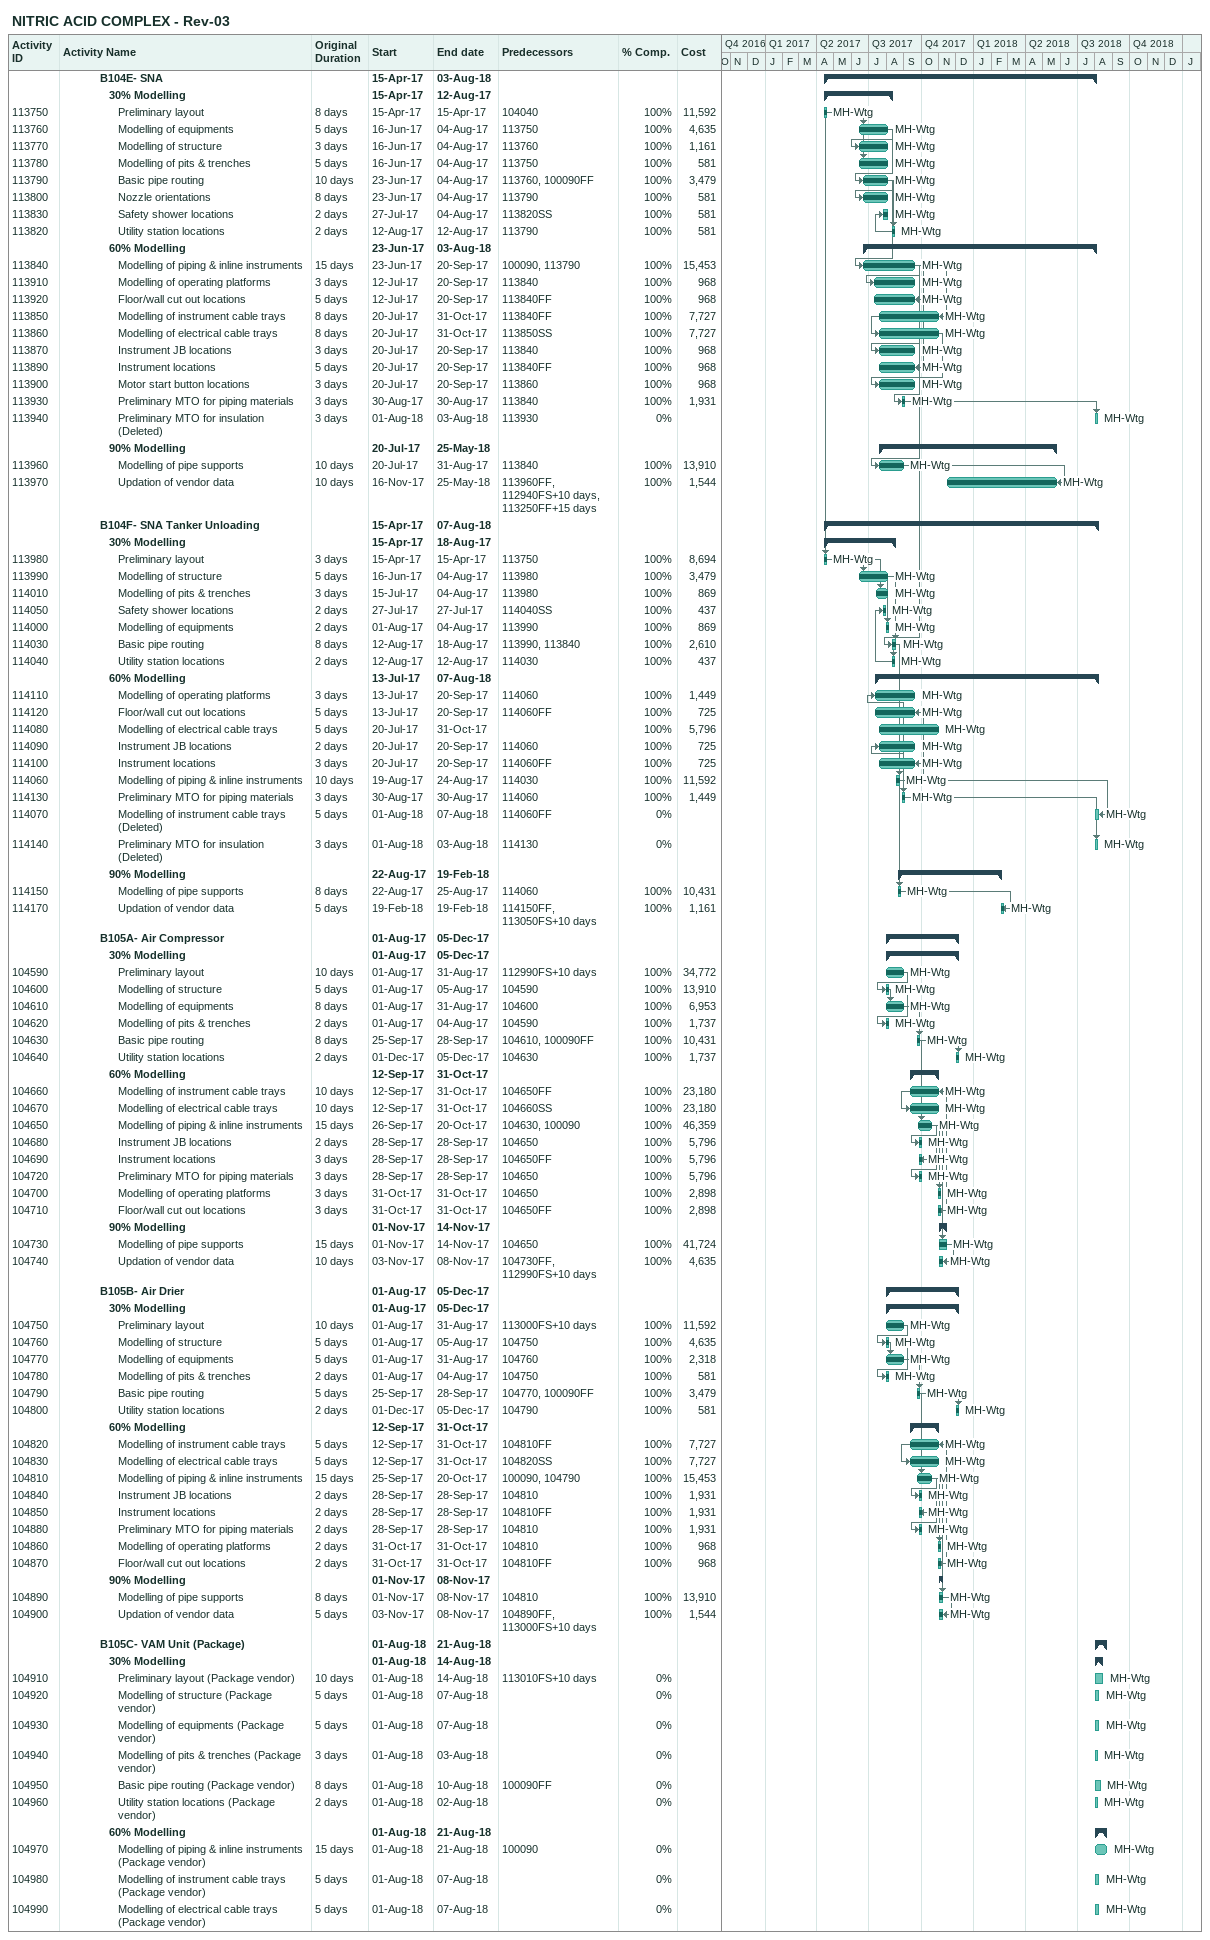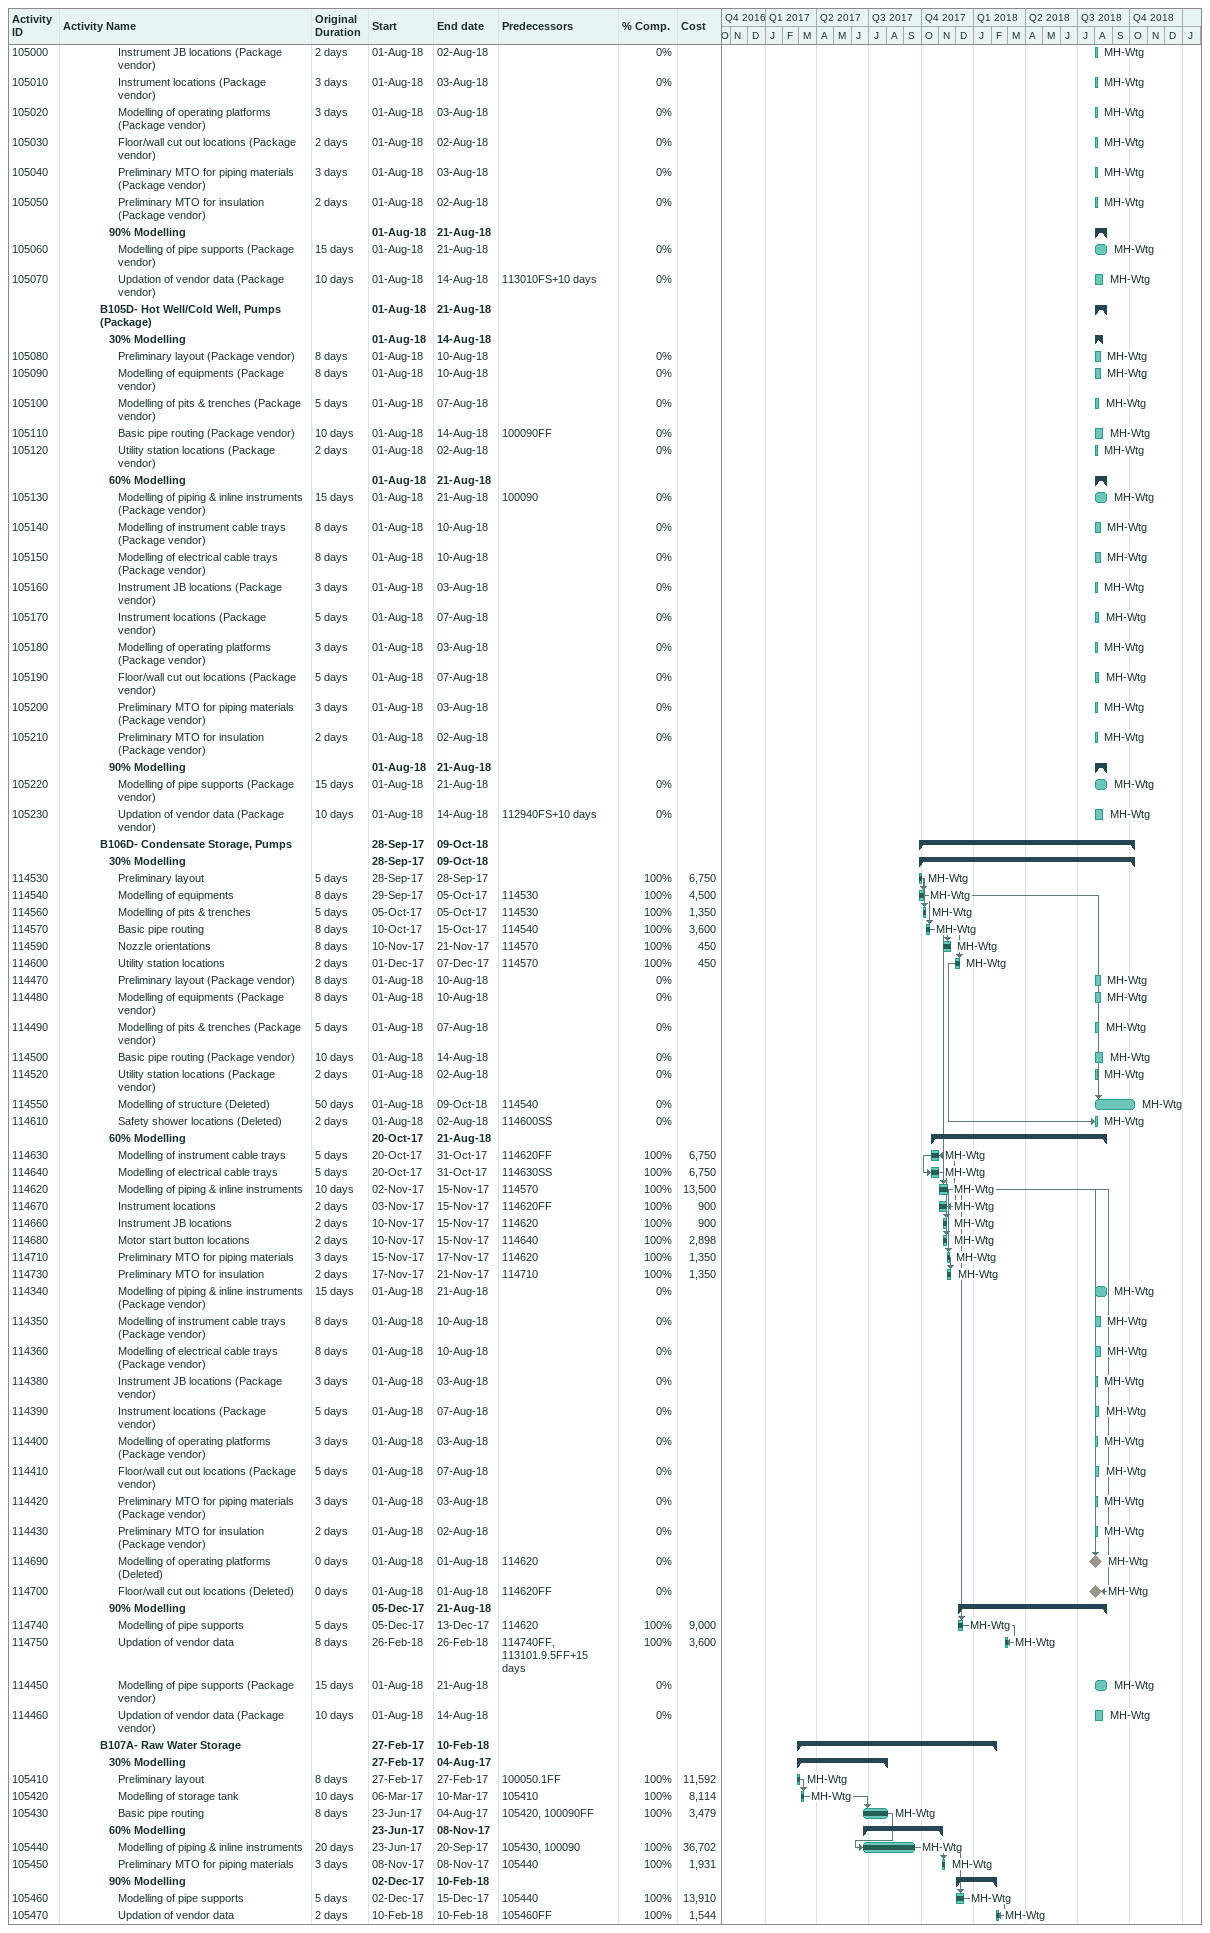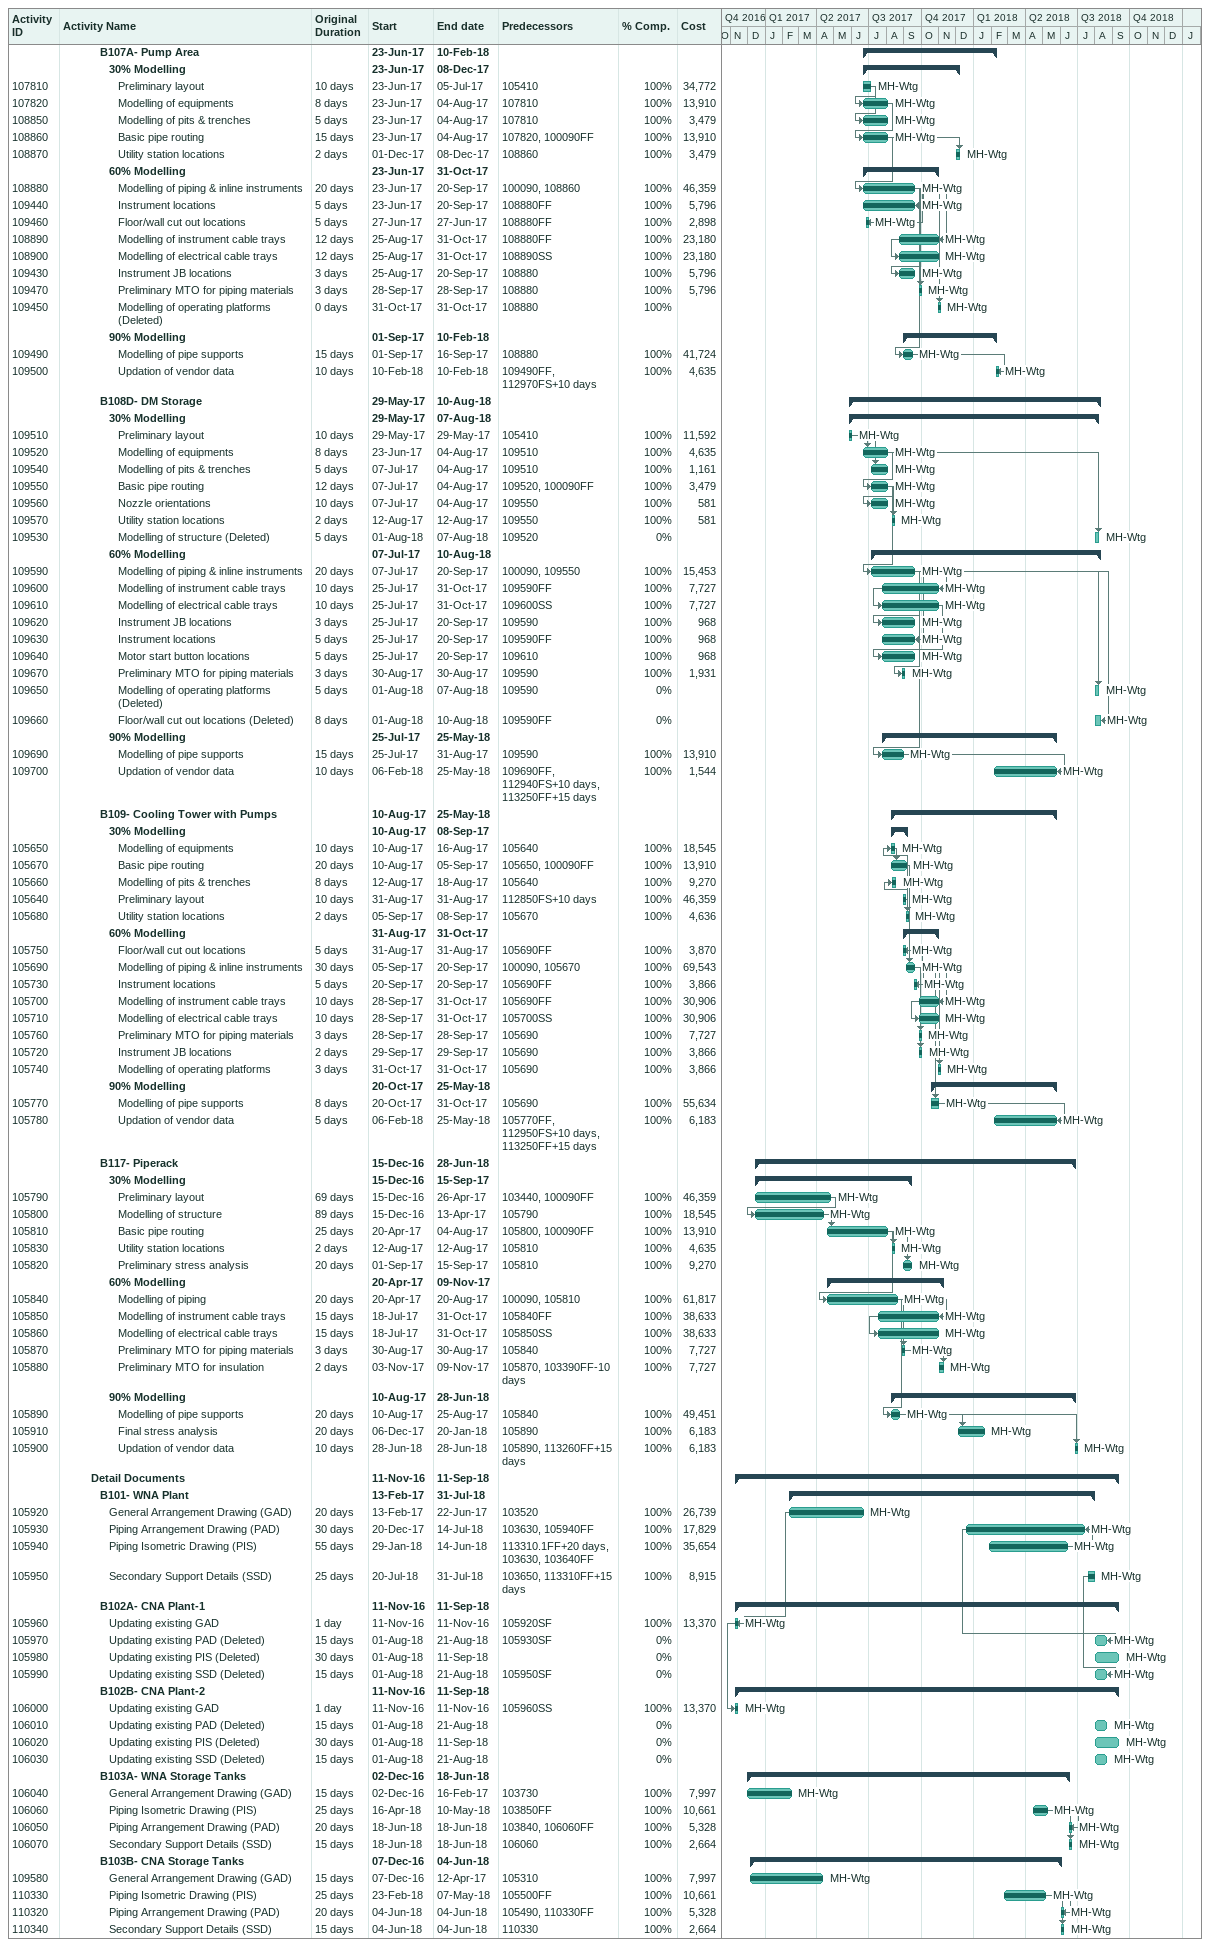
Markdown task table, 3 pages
NITRIC ACID COMPLEX - Rev-03

| ID | Level | Task | Original duration | Start | Finish | Predecessors | Resources | % complete | Cost |
|---|---|---|---|---|---|---|---|---|---|
|  | 5 | **B104E- SNA** |  | 2017-04-15 | 2018-08-03 |  |  |  |  |
|  | 6 | **30% Modelling** |  | 2017-04-15 | 2017-08-12 |  |  |  |  |
| 113750 | 7 | Preliminary layout | 8d | 2017-04-15 | 2017-04-15 | 104040 | MH-Wtg | 100 | 11592 |
| 113760 | 7 | Modelling of equipments | 5d | 2017-06-16 | 2017-08-04 | 113750 | MH-Wtg | 100 | 4635 |
| 113770 | 7 | Modelling of structure | 3d | 2017-06-16 | 2017-08-04 | 113760 | MH-Wtg | 100 | 1161 |
| 113780 | 7 | Modelling of pits & trenches | 5d | 2017-06-16 | 2017-08-04 | 113750 | MH-Wtg | 100 | 581 |
| 113790 | 7 | Basic pipe routing | 10d | 2017-06-23 | 2017-08-04 | 113760, 100090FF | MH-Wtg | 100 | 3479 |
| 113800 | 7 | Nozzle orientations | 8d | 2017-06-23 | 2017-08-04 | 113790 | MH-Wtg | 100 | 581 |
| 113830 | 7 | Safety shower locations | 2d | 2017-07-27 | 2017-08-04 | 113820SS | MH-Wtg | 100 | 581 |
| 113820 | 7 | Utility station locations | 2d | 2017-08-12 | 2017-08-12 | 113790 | MH-Wtg | 100 | 581 |
|  | 6 | **60% Modelling** |  | 2017-06-23 | 2018-08-03 |  |  |  |  |
| 113840 | 7 | Modelling of piping & inline instruments | 15d | 2017-06-23 | 2017-09-20 | 100090, 113790 | MH-Wtg | 100 | 15453 |
| 113910 | 7 | Modelling of operating platforms | 3d | 2017-07-12 | 2017-09-20 | 113840 | MH-Wtg | 100 | 968 |
| 113920 | 7 | Floor/wall cut out locations | 5d | 2017-07-12 | 2017-09-20 | 113840FF | MH-Wtg | 100 | 968 |
| 113850 | 7 | Modelling of instrument cable trays | 8d | 2017-07-20 | 2017-10-31 | 113840FF | MH-Wtg | 100 | 7727 |
| 113860 | 7 | Modelling of electrical cable trays | 8d | 2017-07-20 | 2017-10-31 | 113850SS | MH-Wtg | 100 | 7727 |
| 113870 | 7 | Instrument JB locations | 3d | 2017-07-20 | 2017-09-20 | 113840 | MH-Wtg | 100 | 968 |
| 113890 | 7 | Instrument locations | 5d | 2017-07-20 | 2017-09-20 | 113840FF | MH-Wtg | 100 | 968 |
| 113900 | 7 | Motor start button locations | 3d | 2017-07-20 | 2017-09-20 | 113860 | MH-Wtg | 100 | 968 |
| 113930 | 7 | Preliminary MTO for piping materials | 3d | 2017-08-30 | 2017-08-30 | 113840 | MH-Wtg | 100 | 1931 |
| 113940 | 7 | Preliminary MTO for insulation (Deleted) | 3d | 2018-08-01 | 2018-08-03 | 113930 | MH-Wtg | 0 |  |
|  | 6 | **90% Modelling** |  | 2017-07-20 | 2018-05-25 |  |  |  |  |
| 113960 | 7 | Modelling of pipe supports | 10d | 2017-07-20 | 2017-08-31 | 113840 | MH-Wtg | 100 | 13910 |
| 113970 | 7 | Updation of vendor data | 10d | 2017-11-16 | 2018-05-25 | 113960FF, 112940FS+10d, 113250FF+15d | MH-Wtg | 100 | 1544 |
|  | 5 | **B104F- SNA Tanker Unloading** |  | 2017-04-15 | 2018-08-07 |  |  |  |  |
|  | 6 | **30% Modelling** |  | 2017-04-15 | 2017-08-18 |  |  |  |  |
| 113980 | 7 | Preliminary layout | 3d | 2017-04-15 | 2017-04-15 | 113750 | MH-Wtg | 100 | 8694 |
| 113990 | 7 | Modelling of structure | 5d | 2017-06-16 | 2017-08-04 | 113980 | MH-Wtg | 100 | 3479 |
| 114010 | 7 | Modelling of pits & trenches | 3d | 2017-07-15 | 2017-08-04 | 113980 | MH-Wtg | 100 | 869 |
| 114050 | 7 | Safety shower locations | 2d | 2017-07-27 | 2017-07-27 | 114040SS | MH-Wtg | 100 | 437 |
| 114000 | 7 | Modelling of equipments | 2d | 2017-08-01 | 2017-08-04 | 113990 | MH-Wtg | 100 | 869 |
| 114030 | 7 | Basic pipe routing | 8d | 2017-08-12 | 2017-08-18 | 113990, 113840 | MH-Wtg | 100 | 2610 |
| 114040 | 7 | Utility station locations | 2d | 2017-08-12 | 2017-08-12 | 114030 | MH-Wtg | 100 | 437 |
|  | 6 | **60% Modelling** |  | 2017-07-13 | 2018-08-07 |  |  |  |  |
| 114110 | 7 | Modelling of operating platforms | 3d | 2017-07-13 | 2017-09-20 | 114060 | MH-Wtg | 100 | 1449 |
| 114120 | 7 | Floor/wall cut out locations | 5d | 2017-07-13 | 2017-09-20 | 114060FF | MH-Wtg | 100 | 725 |
| 114080 | 7 | Modelling of electrical cable trays | 5d | 2017-07-20 | 2017-10-31 |  | MH-Wtg | 100 | 5796 |
| 114090 | 7 | Instrument JB locations | 2d | 2017-07-20 | 2017-09-20 | 114060 | MH-Wtg | 100 | 725 |
| 114100 | 7 | Instrument locations | 3d | 2017-07-20 | 2017-09-20 | 114060FF | MH-Wtg | 100 | 725 |
| 114060 | 7 | Modelling of piping & inline instruments | 10d | 2017-08-19 | 2017-08-24 | 114030 | MH-Wtg | 100 | 11592 |
| 114130 | 7 | Preliminary MTO for piping materials | 3d | 2017-08-30 | 2017-08-30 | 114060 | MH-Wtg | 100 | 1449 |
| 114070 | 7 | Modelling of instrument cable trays (Deleted) | 5d | 2018-08-01 | 2018-08-07 | 114060FF | MH-Wtg | 0 |  |
| 114140 | 7 | Preliminary MTO for insulation (Deleted) | 3d | 2018-08-01 | 2018-08-03 | 114130 | MH-Wtg | 0 |  |
|  | 6 | **90% Modelling** |  | 2017-08-22 | 2018-02-19 |  |  |  |  |
| 114150 | 7 | Modelling of pipe supports | 8d | 2017-08-22 | 2017-08-25 | 114060 | MH-Wtg | 100 | 10431 |
| 114170 | 7 | Updation of vendor data | 5d | 2018-02-19 | 2018-02-19 | 114150FF, 113050FS+10d | MH-Wtg | 100 | 1161 |
|  | 5 | **B105A- Air Compressor** |  | 2017-08-01 | 2017-12-05 |  |  |  |  |
|  | 6 | **30% Modelling** |  | 2017-08-01 | 2017-12-05 |  |  |  |  |
| 104590 | 7 | Preliminary layout | 10d | 2017-08-01 | 2017-08-31 | 112990FS+10d | MH-Wtg | 100 | 34772 |
| 104600 | 7 | Modelling of structure | 5d | 2017-08-01 | 2017-08-05 | 104590 | MH-Wtg | 100 | 13910 |
| 104610 | 7 | Modelling of equipments | 8d | 2017-08-01 | 2017-08-31 | 104600 | MH-Wtg | 100 | 6953 |
| 104620 | 7 | Modelling of pits & trenches | 2d | 2017-08-01 | 2017-08-04 | 104590 | MH-Wtg | 100 | 1737 |
| 104630 | 7 | Basic pipe routing | 8d | 2017-09-25 | 2017-09-28 | 104610, 100090FF | MH-Wtg | 100 | 10431 |
| 104640 | 7 | Utility station locations | 2d | 2017-12-01 | 2017-12-05 | 104630 | MH-Wtg | 100 | 1737 |
|  | 6 | **60% Modelling** |  | 2017-09-12 | 2017-10-31 |  |  |  |  |
| 104660 | 7 | Modelling of instrument cable trays | 10d | 2017-09-12 | 2017-10-31 | 104650FF | MH-Wtg | 100 | 23180 |
| 104670 | 7 | Modelling of electrical cable trays | 10d | 2017-09-12 | 2017-10-31 | 104660SS | MH-Wtg | 100 | 23180 |
| 104650 | 7 | Modelling of piping & inline instruments | 15d | 2017-09-26 | 2017-10-20 | 104630, 100090 | MH-Wtg | 100 | 46359 |
| 104680 | 7 | Instrument JB locations | 2d | 2017-09-28 | 2017-09-28 | 104650 | MH-Wtg | 100 | 5796 |
| 104690 | 7 | Instrument locations | 3d | 2017-09-28 | 2017-09-28 | 104650FF | MH-Wtg | 100 | 5796 |
| 104720 | 7 | Preliminary MTO for piping materials | 3d | 2017-09-28 | 2017-09-28 | 104650 | MH-Wtg | 100 | 5796 |
| 104700 | 7 | Modelling of operating platforms | 3d | 2017-10-31 | 2017-10-31 | 104650 | MH-Wtg | 100 | 2898 |
| 104710 | 7 | Floor/wall cut out locations | 3d | 2017-10-31 | 2017-10-31 | 104650FF | MH-Wtg | 100 | 2898 |
|  | 6 | **90% Modelling** |  | 2017-11-01 | 2017-11-14 |  |  |  |  |
| 104730 | 7 | Modelling of pipe supports | 15d | 2017-11-01 | 2017-11-14 | 104650 | MH-Wtg | 100 | 41724 |
| 104740 | 7 | Updation of vendor data | 10d | 2017-11-03 | 2017-11-08 | 104730FF, 112990FS+10d | MH-Wtg | 100 | 4635 |
|  | 5 | **B105B- Air Drier** |  | 2017-08-01 | 2017-12-05 |  |  |  |  |
|  | 6 | **30% Modelling** |  | 2017-08-01 | 2017-12-05 |  |  |  |  |
| 104750 | 7 | Preliminary layout | 10d | 2017-08-01 | 2017-08-31 | 113000FS+10d | MH-Wtg | 100 | 11592 |
| 104760 | 7 | Modelling of structure | 5d | 2017-08-01 | 2017-08-05 | 104750 | MH-Wtg | 100 | 4635 |
| 104770 | 7 | Modelling of equipments | 5d | 2017-08-01 | 2017-08-31 | 104760 | MH-Wtg | 100 | 2318 |
| 104780 | 7 | Modelling of pits & trenches | 2d | 2017-08-01 | 2017-08-04 | 104750 | MH-Wtg | 100 | 581 |
| 104790 | 7 | Basic pipe routing | 5d | 2017-09-25 | 2017-09-28 | 104770, 100090FF | MH-Wtg | 100 | 3479 |
| 104800 | 7 | Utility station locations | 2d | 2017-12-01 | 2017-12-05 | 104790 | MH-Wtg | 100 | 581 |
|  | 6 | **60% Modelling** |  | 2017-09-12 | 2017-10-31 |  |  |  |  |
| 104820 | 7 | Modelling of instrument cable trays | 5d | 2017-09-12 | 2017-10-31 | 104810FF | MH-Wtg | 100 | 7727 |
| 104830 | 7 | Modelling of electrical cable trays | 5d | 2017-09-12 | 2017-10-31 | 104820SS | MH-Wtg | 100 | 7727 |
| 104810 | 7 | Modelling of piping & inline instruments | 15d | 2017-09-25 | 2017-10-20 | 100090, 104790 | MH-Wtg | 100 | 15453 |
| 104840 | 7 | Instrument JB locations | 2d | 2017-09-28 | 2017-09-28 | 104810 | MH-Wtg | 100 | 1931 |
| 104850 | 7 | Instrument locations | 2d | 2017-09-28 | 2017-09-28 | 104810FF | MH-Wtg | 100 | 1931 |
| 104880 | 7 | Preliminary MTO for piping materials | 2d | 2017-09-28 | 2017-09-28 | 104810 | MH-Wtg | 100 | 1931 |
| 104860 | 7 | Modelling of operating platforms | 2d | 2017-10-31 | 2017-10-31 | 104810 | MH-Wtg | 100 | 968 |
| 104870 | 7 | Floor/wall cut out locations | 2d | 2017-10-31 | 2017-10-31 | 104810FF | MH-Wtg | 100 | 968 |
|  | 6 | **90% Modelling** |  | 2017-11-01 | 2017-11-08 |  |  |  |  |
| 104890 | 7 | Modelling of pipe supports | 8d | 2017-11-01 | 2017-11-08 | 104810 | MH-Wtg | 100 | 13910 |
| 104900 | 7 | Updation of vendor data | 5d | 2017-11-03 | 2017-11-08 | 104890FF, 113000FS+10d | MH-Wtg | 100 | 1544 |
|  | 5 | **B105C- VAM Unit (Package)** |  | 2018-08-01 | 2018-08-21 |  |  |  |  |
|  | 6 | **30% Modelling** |  | 2018-08-01 | 2018-08-14 |  |  |  |  |
| 104910 | 7 | Preliminary layout (Package vendor) | 10d | 2018-08-01 | 2018-08-14 | 113010FS+10d | MH-Wtg | 0 |  |
| 104920 | 7 | Modelling of structure (Package vendor) | 5d | 2018-08-01 | 2018-08-07 |  | MH-Wtg | 0 |  |
| 104930 | 7 | Modelling of equipments (Package vendor) | 5d | 2018-08-01 | 2018-08-07 |  | MH-Wtg | 0 |  |
| 104940 | 7 | Modelling of pits & trenches (Package vendor) | 3d | 2018-08-01 | 2018-08-03 |  | MH-Wtg | 0 |  |
| 104950 | 7 | Basic pipe routing (Package vendor) | 8d | 2018-08-01 | 2018-08-10 | 100090FF | MH-Wtg | 0 |  |
| 104960 | 7 | Utility station locations (Package vendor) | 2d | 2018-08-01 | 2018-08-02 |  | MH-Wtg | 0 |  |
|  | 6 | **60% Modelling** |  | 2018-08-01 | 2018-08-21 |  |  |  |  |
| 104970 | 7 | Modelling of piping & inline instruments (Package vendor) | 15d | 2018-08-01 | 2018-08-21 | 100090 | MH-Wtg | 0 |  |
| 104980 | 7 | Modelling of instrument cable trays (Package vendor) | 5d | 2018-08-01 | 2018-08-07 |  | MH-Wtg | 0 |  |
| 104990 | 7 | Modelling of electrical cable trays (Package vendor) | 5d | 2018-08-01 | 2018-08-07 |  | MH-Wtg | 0 |  |
| 105000 | 7 | Instrument JB locations (Package vendor) | 2d | 2018-08-01 | 2018-08-02 |  | MH-Wtg | 0 |  |
| 105010 | 7 | Instrument locations (Package vendor) | 3d | 2018-08-01 | 2018-08-03 |  | MH-Wtg | 0 |  |
| 105020 | 7 | Modelling of operating platforms (Package vendor) | 3d | 2018-08-01 | 2018-08-03 |  | MH-Wtg | 0 |  |
| 105030 | 7 | Floor/wall cut out locations (Package vendor) | 2d | 2018-08-01 | 2018-08-02 |  | MH-Wtg | 0 |  |
| 105040 | 7 | Preliminary MTO for piping materials (Package vendor) | 3d | 2018-08-01 | 2018-08-03 |  | MH-Wtg | 0 |  |
| 105050 | 7 | Preliminary MTO for insulation (Package vendor) | 2d | 2018-08-01 | 2018-08-02 |  | MH-Wtg | 0 |  |
|  | 6 | **90% Modelling** |  | 2018-08-01 | 2018-08-21 |  |  |  |  |
| 105060 | 7 | Modelling of pipe supports (Package vendor) | 15d | 2018-08-01 | 2018-08-21 |  | MH-Wtg | 0 |  |
| 105070 | 7 | Updation of vendor data (Package vendor) | 10d | 2018-08-01 | 2018-08-14 | 113010FS+10d | MH-Wtg | 0 |  |
|  | 5 | **B105D- Hot Well/Cold Well, Pumps (Package)** |  | 2018-08-01 | 2018-08-21 |  |  |  |  |
|  | 6 | **30% Modelling** |  | 2018-08-01 | 2018-08-14 |  |  |  |  |
| 105080 | 7 | Preliminary layout (Package vendor) | 8d | 2018-08-01 | 2018-08-10 |  | MH-Wtg | 0 |  |
| 105090 | 7 | Modelling of equipments (Package vendor) | 8d | 2018-08-01 | 2018-08-10 |  | MH-Wtg | 0 |  |
| 105100 | 7 | Modelling of pits & trenches (Package vendor) | 5d | 2018-08-01 | 2018-08-07 |  | MH-Wtg | 0 |  |
| 105110 | 7 | Basic pipe routing (Package vendor) | 10d | 2018-08-01 | 2018-08-14 | 100090FF | MH-Wtg | 0 |  |
| 105120 | 7 | Utility station locations (Package vendor) | 2d | 2018-08-01 | 2018-08-02 |  | MH-Wtg | 0 |  |
|  | 6 | **60% Modelling** |  | 2018-08-01 | 2018-08-21 |  |  |  |  |
| 105130 | 7 | Modelling of piping & inline instruments (Package vendor) | 15d | 2018-08-01 | 2018-08-21 | 100090 | MH-Wtg | 0 |  |
| 105140 | 7 | Modelling of instrument cable trays (Package vendor) | 8d | 2018-08-01 | 2018-08-10 |  | MH-Wtg | 0 |  |
| 105150 | 7 | Modelling of electrical cable trays (Package vendor) | 8d | 2018-08-01 | 2018-08-10 |  | MH-Wtg | 0 |  |
| 105160 | 7 | Instrument JB locations (Package vendor) | 3d | 2018-08-01 | 2018-08-03 |  | MH-Wtg | 0 |  |
| 105170 | 7 | Instrument locations (Package vendor) | 5d | 2018-08-01 | 2018-08-07 |  | MH-Wtg | 0 |  |
| 105180 | 7 | Modelling of operating platforms (Package vendor) | 3d | 2018-08-01 | 2018-08-03 |  | MH-Wtg | 0 |  |
| 105190 | 7 | Floor/wall cut out locations (Package vendor) | 5d | 2018-08-01 | 2018-08-07 |  | MH-Wtg | 0 |  |
| 105200 | 7 | Preliminary MTO for piping materials (Package vendor) | 3d | 2018-08-01 | 2018-08-03 |  | MH-Wtg | 0 |  |
| 105210 | 7 | Preliminary MTO for insulation (Package vendor) | 2d | 2018-08-01 | 2018-08-02 |  | MH-Wtg | 0 |  |
|  | 6 | **90% Modelling** |  | 2018-08-01 | 2018-08-21 |  |  |  |  |
| 105220 | 7 | Modelling of pipe supports (Package vendor) | 15d | 2018-08-01 | 2018-08-21 |  | MH-Wtg | 0 |  |
| 105230 | 7 | Updation of vendor data (Package vendor) | 10d | 2018-08-01 | 2018-08-14 | 112940FS+10d | MH-Wtg | 0 |  |
|  | 5 | **B106D- Condensate Storage, Pumps** |  | 2017-09-28 | 2018-10-09 |  |  |  |  |
|  | 6 | **30% Modelling** |  | 2017-09-28 | 2018-10-09 |  |  |  |  |
| 114530 | 7 | Preliminary layout | 5d | 2017-09-28 | 2017-09-28 |  | MH-Wtg | 100 | 6750 |
| 114540 | 7 | Modelling of equipments | 8d | 2017-09-29 | 2017-10-05 | 114530 | MH-Wtg | 100 | 4500 |
| 114560 | 7 | Modelling of pits & trenches | 5d | 2017-10-05 | 2017-10-05 | 114530 | MH-Wtg | 100 | 1350 |
| 114570 | 7 | Basic pipe routing | 8d | 2017-10-10 | 2017-10-15 | 114540 | MH-Wtg | 100 | 3600 |
| 114590 | 7 | Nozzle orientations | 8d | 2017-11-10 | 2017-11-21 | 114570 | MH-Wtg | 100 | 450 |
| 114600 | 7 | Utility station locations | 2d | 2017-12-01 | 2017-12-07 | 114570 | MH-Wtg | 100 | 450 |
| 114470 | 7 | Preliminary layout (Package vendor) | 8d | 2018-08-01 | 2018-08-10 |  | MH-Wtg | 0 |  |
| 114480 | 7 | Modelling of equipments (Package vendor) | 8d | 2018-08-01 | 2018-08-10 |  | MH-Wtg | 0 |  |
| 114490 | 7 | Modelling of pits & trenches (Package vendor) | 5d | 2018-08-01 | 2018-08-07 |  | MH-Wtg | 0 |  |
| 114500 | 7 | Basic pipe routing (Package vendor) | 10d | 2018-08-01 | 2018-08-14 |  | MH-Wtg | 0 |  |
| 114520 | 7 | Utility station locations (Package vendor) | 2d | 2018-08-01 | 2018-08-02 |  | MH-Wtg | 0 |  |
| 114550 | 7 | Modelling of structure (Deleted) | 50d | 2018-08-01 | 2018-10-09 | 114540 | MH-Wtg | 0 |  |
| 114610 | 7 | Safety shower locations (Deleted) | 2d | 2018-08-01 | 2018-08-02 | 114600SS | MH-Wtg | 0 |  |
|  | 6 | **60% Modelling** |  | 2017-10-20 | 2018-08-21 |  |  |  |  |
| 114630 | 7 | Modelling of instrument cable trays | 5d | 2017-10-20 | 2017-10-31 | 114620FF | MH-Wtg | 100 | 6750 |
| 114640 | 7 | Modelling of electrical cable trays | 5d | 2017-10-20 | 2017-10-31 | 114630SS | MH-Wtg | 100 | 6750 |
| 114620 | 7 | Modelling of piping & inline instruments | 10d | 2017-11-02 | 2017-11-15 | 114570 | MH-Wtg | 100 | 13500 |
| 114670 | 7 | Instrument locations | 2d | 2017-11-03 | 2017-11-15 | 114620FF | MH-Wtg | 100 | 900 |
| 114660 | 7 | Instrument JB locations | 2d | 2017-11-10 | 2017-11-15 | 114620 | MH-Wtg | 100 | 900 |
| 114680 | 7 | Motor start button locations | 2d | 2017-11-10 | 2017-11-15 | 114640 | MH-Wtg | 100 | 2898 |
| 114710 | 7 | Preliminary MTO for piping materials | 3d | 2017-11-15 | 2017-11-17 | 114620 | MH-Wtg | 100 | 1350 |
| 114730 | 7 | Preliminary MTO for insulation | 2d | 2017-11-17 | 2017-11-21 | 114710 | MH-Wtg | 100 | 1350 |
| 114340 | 7 | Modelling of piping & inline instruments (Package vendor) | 15d | 2018-08-01 | 2018-08-21 |  | MH-Wtg | 0 |  |
| 114350 | 7 | Modelling of instrument cable trays (Package vendor) | 8d | 2018-08-01 | 2018-08-10 |  | MH-Wtg | 0 |  |
| 114360 | 7 | Modelling of electrical cable trays (Package vendor) | 8d | 2018-08-01 | 2018-08-10 |  | MH-Wtg | 0 |  |
| 114380 | 7 | Instrument JB locations (Package vendor) | 3d | 2018-08-01 | 2018-08-03 |  | MH-Wtg | 0 |  |
| 114390 | 7 | Instrument locations (Package vendor) | 5d | 2018-08-01 | 2018-08-07 |  | MH-Wtg | 0 |  |
| 114400 | 7 | Modelling of operating platforms (Package vendor) | 3d | 2018-08-01 | 2018-08-03 |  | MH-Wtg | 0 |  |
| 114410 | 7 | Floor/wall cut out locations (Package vendor) | 5d | 2018-08-01 | 2018-08-07 |  | MH-Wtg | 0 |  |
| 114420 | 7 | Preliminary MTO for piping materials (Package vendor) | 3d | 2018-08-01 | 2018-08-03 |  | MH-Wtg | 0 |  |
| 114430 | 7 | Preliminary MTO for insulation (Package vendor) | 2d | 2018-08-01 | 2018-08-02 |  | MH-Wtg | 0 |  |
| 114690 | 7 | Modelling of operating platforms (Deleted) | 0d | 2018-08-01 | 2018-08-01 | 114620 | MH-Wtg | 0 |  |
| 114700 | 7 | Floor/wall cut out locations (Deleted) | 0d | 2018-08-01 | 2018-08-01 | 114620FF | MH-Wtg | 0 |  |
|  | 6 | **90% Modelling** |  | 2017-12-05 | 2018-08-21 |  |  |  |  |
| 114740 | 7 | Modelling of pipe supports | 5d | 2017-12-05 | 2017-12-13 | 114620 | MH-Wtg | 100 | 9000 |
| 114750 | 7 | Updation of vendor data | 8d | 2018-02-26 | 2018-02-26 | 114740FF, 113101.9.5FF+15d | MH-Wtg | 100 | 3600 |
| 114450 | 7 | Modelling of pipe supports (Package vendor) | 15d | 2018-08-01 | 2018-08-21 |  | MH-Wtg | 0 |  |
| 114460 | 7 | Updation of vendor data (Package vendor) | 10d | 2018-08-01 | 2018-08-14 |  | MH-Wtg | 0 |  |
|  | 5 | **B107A- Raw Water Storage** |  | 2017-02-27 | 2018-02-10 |  |  |  |  |
|  | 6 | **30% Modelling** |  | 2017-02-27 | 2017-08-04 |  |  |  |  |
| 105410 | 7 | Preliminary layout | 8d | 2017-02-27 | 2017-02-27 | 100050.1FF | MH-Wtg | 100 | 11592 |
| 105420 | 7 | Modelling of storage tank | 10d | 2017-03-06 | 2017-03-10 | 105410 | MH-Wtg | 100 | 8114 |
| 105430 | 7 | Basic pipe routing | 8d | 2017-06-23 | 2017-08-04 | 105420, 100090FF | MH-Wtg | 100 | 3479 |
|  | 6 | **60% Modelling** |  | 2017-06-23 | 2017-11-08 |  |  |  |  |
| 105440 | 7 | Modelling of piping & inline instruments | 20d | 2017-06-23 | 2017-09-20 | 105430, 100090 | MH-Wtg | 100 | 36702 |
| 105450 | 7 | Preliminary MTO for piping materials | 3d | 2017-11-08 | 2017-11-08 | 105440 | MH-Wtg | 100 | 1931 |
|  | 6 | **90% Modelling** |  | 2017-12-02 | 2018-02-10 |  |  |  |  |
| 105460 | 7 | Modelling of pipe supports | 5d | 2017-12-02 | 2017-12-15 | 105440 | MH-Wtg | 100 | 13910 |
| 105470 | 7 | Updation of vendor data | 2d | 2018-02-10 | 2018-02-10 | 105460FF | MH-Wtg | 100 | 1544 |
|  | 5 | **B107A- Pump Area** |  | 2017-06-23 | 2018-02-10 |  |  |  |  |
|  | 6 | **30% Modelling** |  | 2017-06-23 | 2017-12-08 |  |  |  |  |
| 107810 | 7 | Preliminary layout | 10d | 2017-06-23 | 2017-07-05 | 105410 | MH-Wtg | 100 | 34772 |
| 107820 | 7 | Modelling of equipments | 8d | 2017-06-23 | 2017-08-04 | 107810 | MH-Wtg | 100 | 13910 |
| 108850 | 7 | Modelling of pits & trenches | 5d | 2017-06-23 | 2017-08-04 | 107810 | MH-Wtg | 100 | 3479 |
| 108860 | 7 | Basic pipe routing | 15d | 2017-06-23 | 2017-08-04 | 107820, 100090FF | MH-Wtg | 100 | 13910 |
| 108870 | 7 | Utility station locations | 2d | 2017-12-01 | 2017-12-08 | 108860 | MH-Wtg | 100 | 3479 |
|  | 6 | **60% Modelling** |  | 2017-06-23 | 2017-10-31 |  |  |  |  |
| 108880 | 7 | Modelling of piping & inline instruments | 20d | 2017-06-23 | 2017-09-20 | 100090, 108860 | MH-Wtg | 100 | 46359 |
| 109440 | 7 | Instrument locations | 5d | 2017-06-23 | 2017-09-20 | 108880FF | MH-Wtg | 100 | 5796 |
| 109460 | 7 | Floor/wall cut out locations | 5d | 2017-06-27 | 2017-06-27 | 108880FF | MH-Wtg | 100 | 2898 |
| 108890 | 7 | Modelling of instrument cable trays | 12d | 2017-08-25 | 2017-10-31 | 108880FF | MH-Wtg | 100 | 23180 |
| 108900 | 7 | Modelling of electrical cable trays | 12d | 2017-08-25 | 2017-10-31 | 108890SS | MH-Wtg | 100 | 23180 |
| 109430 | 7 | Instrument JB locations | 3d | 2017-08-25 | 2017-09-20 | 108880 | MH-Wtg | 100 | 5796 |
| 109470 | 7 | Preliminary MTO for piping materials | 3d | 2017-09-28 | 2017-09-28 | 108880 | MH-Wtg | 100 | 5796 |
| 109450 | 7 | Modelling of operating platforms (Deleted) | 0d | 2017-10-31 | 2017-10-31 | 108880 | MH-Wtg | 100 |  |
|  | 6 | **90% Modelling** |  | 2017-09-01 | 2018-02-10 |  |  |  |  |
| 109490 | 7 | Modelling of pipe supports | 15d | 2017-09-01 | 2017-09-16 | 108880 | MH-Wtg | 100 | 41724 |
| 109500 | 7 | Updation of vendor data | 10d | 2018-02-10 | 2018-02-10 | 109490FF, 112970FS+10d | MH-Wtg | 100 | 4635 |
|  | 5 | **B108D- DM Storage** |  | 2017-05-29 | 2018-08-10 |  |  |  |  |
|  | 6 | **30% Modelling** |  | 2017-05-29 | 2018-08-07 |  |  |  |  |
| 109510 | 7 | Preliminary layout | 10d | 2017-05-29 | 2017-05-29 | 105410 | MH-Wtg | 100 | 11592 |
| 109520 | 7 | Modelling of equipments | 8d | 2017-06-23 | 2017-08-04 | 109510 | MH-Wtg | 100 | 4635 |
| 109540 | 7 | Modelling of pits & trenches | 5d | 2017-07-07 | 2017-08-04 | 109510 | MH-Wtg | 100 | 1161 |
| 109550 | 7 | Basic pipe routing | 12d | 2017-07-07 | 2017-08-04 | 109520, 100090FF | MH-Wtg | 100 | 3479 |
| 109560 | 7 | Nozzle orientations | 10d | 2017-07-07 | 2017-08-04 | 109550 | MH-Wtg | 100 | 581 |
| 109570 | 7 | Utility station locations | 2d | 2017-08-12 | 2017-08-12 | 109550 | MH-Wtg | 100 | 581 |
| 109530 | 7 | Modelling of structure (Deleted) | 5d | 2018-08-01 | 2018-08-07 | 109520 | MH-Wtg | 0 |  |
|  | 6 | **60% Modelling** |  | 2017-07-07 | 2018-08-10 |  |  |  |  |
| 109590 | 7 | Modelling of piping & inline instruments | 20d | 2017-07-07 | 2017-09-20 | 100090, 109550 | MH-Wtg | 100 | 15453 |
| 109600 | 7 | Modelling of instrument cable trays | 10d | 2017-07-25 | 2017-10-31 | 109590FF | MH-Wtg | 100 | 7727 |
| 109610 | 7 | Modelling of electrical cable trays | 10d | 2017-07-25 | 2017-10-31 | 109600SS | MH-Wtg | 100 | 7727 |
| 109620 | 7 | Instrument JB locations | 3d | 2017-07-25 | 2017-09-20 | 109590 | MH-Wtg | 100 | 968 |
| 109630 | 7 | Instrument locations | 5d | 2017-07-25 | 2017-09-20 | 109590FF | MH-Wtg | 100 | 968 |
| 109640 | 7 | Motor start button locations | 5d | 2017-07-25 | 2017-09-20 | 109610 | MH-Wtg | 100 | 968 |
| 109670 | 7 | Preliminary MTO for piping materials | 3d | 2017-08-30 | 2017-08-30 | 109590 | MH-Wtg | 100 | 1931 |
| 109650 | 7 | Modelling of operating platforms (Deleted) | 5d | 2018-08-01 | 2018-08-07 | 109590 | MH-Wtg | 0 |  |
| 109660 | 7 | Floor/wall cut out locations (Deleted) | 8d | 2018-08-01 | 2018-08-10 | 109590FF | MH-Wtg | 0 |  |
|  | 6 | **90% Modelling** |  | 2017-07-25 | 2018-05-25 |  |  |  |  |
| 109690 | 7 | Modelling of pipe supports | 15d | 2017-07-25 | 2017-08-31 | 109590 | MH-Wtg | 100 | 13910 |
| 109700 | 7 | Updation of vendor data | 10d | 2018-02-06 | 2018-05-25 | 109690FF, 112940FS+10d, 113250FF+15d | MH-Wtg | 100 | 1544 |
|  | 5 | **B109- Cooling Tower with Pumps** |  | 2017-08-10 | 2018-05-25 |  |  |  |  |
|  | 6 | **30% Modelling** |  | 2017-08-10 | 2017-09-08 |  |  |  |  |
| 105650 | 7 | Modelling of equipments | 10d | 2017-08-10 | 2017-08-16 | 105640 | MH-Wtg | 100 | 18545 |
| 105670 | 7 | Basic pipe routing | 20d | 2017-08-10 | 2017-09-05 | 105650, 100090FF | MH-Wtg | 100 | 13910 |
| 105660 | 7 | Modelling of pits & trenches | 8d | 2017-08-12 | 2017-08-18 | 105640 | MH-Wtg | 100 | 9270 |
| 105640 | 7 | Preliminary layout | 10d | 2017-08-31 | 2017-08-31 | 112850FS+10d | MH-Wtg | 100 | 46359 |
| 105680 | 7 | Utility station locations | 2d | 2017-09-05 | 2017-09-08 | 105670 | MH-Wtg | 100 | 4636 |
|  | 6 | **60% Modelling** |  | 2017-08-31 | 2017-10-31 |  |  |  |  |
| 105750 | 7 | Floor/wall cut out locations | 5d | 2017-08-31 | 2017-08-31 | 105690FF | MH-Wtg | 100 | 3870 |
| 105690 | 7 | Modelling of piping & inline instruments | 30d | 2017-09-05 | 2017-09-20 | 100090, 105670 | MH-Wtg | 100 | 69543 |
| 105730 | 7 | Instrument locations | 5d | 2017-09-20 | 2017-09-20 | 105690FF | MH-Wtg | 100 | 3866 |
| 105700 | 7 | Modelling of instrument cable trays | 10d | 2017-09-28 | 2017-10-31 | 105690FF | MH-Wtg | 100 | 30906 |
| 105710 | 7 | Modelling of electrical cable trays | 10d | 2017-09-28 | 2017-10-31 | 105700SS | MH-Wtg | 100 | 30906 |
| 105760 | 7 | Preliminary MTO for piping materials | 3d | 2017-09-28 | 2017-09-28 | 105690 | MH-Wtg | 100 | 7727 |
| 105720 | 7 | Instrument JB locations | 2d | 2017-09-29 | 2017-09-29 | 105690 | MH-Wtg | 100 | 3866 |
| 105740 | 7 | Modelling of operating platforms | 3d | 2017-10-31 | 2017-10-31 | 105690 | MH-Wtg | 100 | 3866 |
|  | 6 | **90% Modelling** |  | 2017-10-20 | 2018-05-25 |  |  |  |  |
| 105770 | 7 | Modelling of pipe supports | 8d | 2017-10-20 | 2017-10-31 | 105690 | MH-Wtg | 100 | 55634 |
| 105780 | 7 | Updation of vendor data | 5d | 2018-02-06 | 2018-05-25 | 105770FF, 112950FS+10d, 113250FF+15d | MH-Wtg | 100 | 6183 |
|  | 5 | **B117- Piperack** |  | 2016-12-15 | 2018-06-28 |  |  |  |  |
|  | 6 | **30% Modelling** |  | 2016-12-15 | 2017-09-15 |  |  |  |  |
| 105790 | 7 | Preliminary layout | 69d | 2016-12-15 | 2017-04-26 | 103440, 100090FF | MH-Wtg | 100 | 46359 |
| 105800 | 7 | Modelling of structure | 89d | 2016-12-15 | 2017-04-13 | 105790 | MH-Wtg | 100 | 18545 |
| 105810 | 7 | Basic pipe routing | 25d | 2017-04-20 | 2017-08-04 | 105800, 100090FF | MH-Wtg | 100 | 13910 |
| 105830 | 7 | Utility station locations | 2d | 2017-08-12 | 2017-08-12 | 105810 | MH-Wtg | 100 | 4635 |
| 105820 | 7 | Preliminary stress analysis | 20d | 2017-09-01 | 2017-09-15 | 105810 | MH-Wtg | 100 | 9270 |
|  | 6 | **60% Modelling** |  | 2017-04-20 | 2017-11-09 |  |  |  |  |
| 105840 | 7 | Modelling of piping | 20d | 2017-04-20 | 2017-08-20 | 100090, 105810 | MH-Wtg | 100 | 61817 |
| 105850 | 7 | Modelling of instrument cable trays | 15d | 2017-07-18 | 2017-10-31 | 105840FF | MH-Wtg | 100 | 38633 |
| 105860 | 7 | Modelling of electrical cable trays | 15d | 2017-07-18 | 2017-10-31 | 105850SS | MH-Wtg | 100 | 38633 |
| 105870 | 7 | Preliminary MTO for piping materials | 3d | 2017-08-30 | 2017-08-30 | 105840 | MH-Wtg | 100 | 7727 |
| 105880 | 7 | Preliminary MTO for insulation | 2d | 2017-11-03 | 2017-11-09 | 105870, 103390FF-10d | MH-Wtg | 100 | 7727 |
|  | 6 | **90% Modelling** |  | 2017-08-10 | 2018-06-28 |  |  |  |  |
| 105890 | 7 | Modelling of pipe supports | 20d | 2017-08-10 | 2017-08-25 | 105840 | MH-Wtg | 100 | 49451 |
| 105910 | 7 | Final stress analysis | 20d | 2017-12-06 | 2018-01-20 | 105890 | MH-Wtg | 100 | 6183 |
| 105900 | 7 | Updation of vendor data | 10d | 2018-06-28 | 2018-06-28 | 105890, 113260FF+15d | MH-Wtg | 100 | 6183 |
|  | 4 | **Detail Documents** |  | 2016-11-11 | 2018-09-11 |  |  |  |  |
|  | 5 | **B101- WNA Plant** |  | 2017-02-13 | 2018-07-31 |  |  |  |  |
| 105920 | 6 | General Arrangement Drawing (GAD) | 20d | 2017-02-13 | 2017-06-22 | 103520 | MH-Wtg | 100 | 26739 |
| 105930 | 6 | Piping Arrangement Drawing (PAD) | 30d | 2017-12-20 | 2018-07-14 | 103630, 105940FF | MH-Wtg | 100 | 17829 |
| 105940 | 6 | Piping Isometric Drawing (PIS) | 55d | 2018-01-29 | 2018-06-14 | 113310.1FF+20d, 103630, 103640FF | MH-Wtg | 100 | 35654 |
| 105950 | 6 | Secondary Support Details (SSD) | 25d | 2018-07-20 | 2018-07-31 | 103650, 113310FF+15d | MH-Wtg | 100 | 8915 |
|  | 5 | **B102A- CNA Plant-1** |  | 2016-11-11 | 2018-09-11 |  |  |  |  |
| 105960 | 6 | Updating existing GAD | 1d | 2016-11-11 | 2016-11-11 | 105920SF | MH-Wtg | 100 | 13370 |
| 105970 | 6 | Updating existing PAD (Deleted) | 15d | 2018-08-01 | 2018-08-21 | 105930SF | MH-Wtg | 0 |  |
| 105980 | 6 | Updating existing PIS (Deleted) | 30d | 2018-08-01 | 2018-09-11 |  | MH-Wtg | 0 |  |
| 105990 | 6 | Updating existing SSD (Deleted) | 15d | 2018-08-01 | 2018-08-21 | 105950SF | MH-Wtg | 0 |  |
|  | 5 | **B102B- CNA Plant-2** |  | 2016-11-11 | 2018-09-11 |  |  |  |  |
| 106000 | 6 | Updating existing GAD | 1d | 2016-11-11 | 2016-11-11 | 105960SS | MH-Wtg | 100 | 13370 |
| 106010 | 6 | Updating existing PAD (Deleted) | 15d | 2018-08-01 | 2018-08-21 |  | MH-Wtg | 0 |  |
| 106020 | 6 | Updating existing PIS (Deleted) | 30d | 2018-08-01 | 2018-09-11 |  | MH-Wtg | 0 |  |
| 106030 | 6 | Updating existing SSD (Deleted) | 15d | 2018-08-01 | 2018-08-21 |  | MH-Wtg | 0 |  |
|  | 5 | **B103A- WNA Storage Tanks** |  | 2016-12-02 | 2018-06-18 |  |  |  |  |
| 106040 | 6 | General Arrangement Drawing (GAD) | 15d | 2016-12-02 | 2017-02-16 | 103730 | MH-Wtg | 100 | 7997 |
| 106060 | 6 | Piping Isometric Drawing (PIS) | 25d | 2018-04-16 | 2018-05-10 | 103850FF | MH-Wtg | 100 | 10661 |
| 106050 | 6 | Piping Arrangement Drawing (PAD) | 20d | 2018-06-18 | 2018-06-18 | 103840, 106060FF | MH-Wtg | 100 | 5328 |
| 106070 | 6 | Secondary Support Details (SSD) | 15d | 2018-06-18 | 2018-06-18 | 106060 | MH-Wtg | 100 | 2664 |
|  | 5 | **B103B- CNA Storage Tanks** |  | 2016-12-07 | 2018-06-04 |  |  |  |  |
| 109580 | 6 | General Arrangement Drawing (GAD) | 15d | 2016-12-07 | 2017-04-12 | 105310 | MH-Wtg | 100 | 7997 |
| 110330 | 6 | Piping Isometric Drawing (PIS) | 25d | 2018-02-23 | 2018-05-07 | 105500FF | MH-Wtg | 100 | 10661 |
| 110320 | 6 | Piping Arrangement Drawing (PAD) | 20d | 2018-06-04 | 2018-06-04 | 105490, 110330FF | MH-Wtg | 100 | 5328 |
| 110340 | 6 | Secondary Support Details (SSD) | 15d | 2018-06-04 | 2018-06-04 | 110330 | MH-Wtg | 100 | 2664 |
